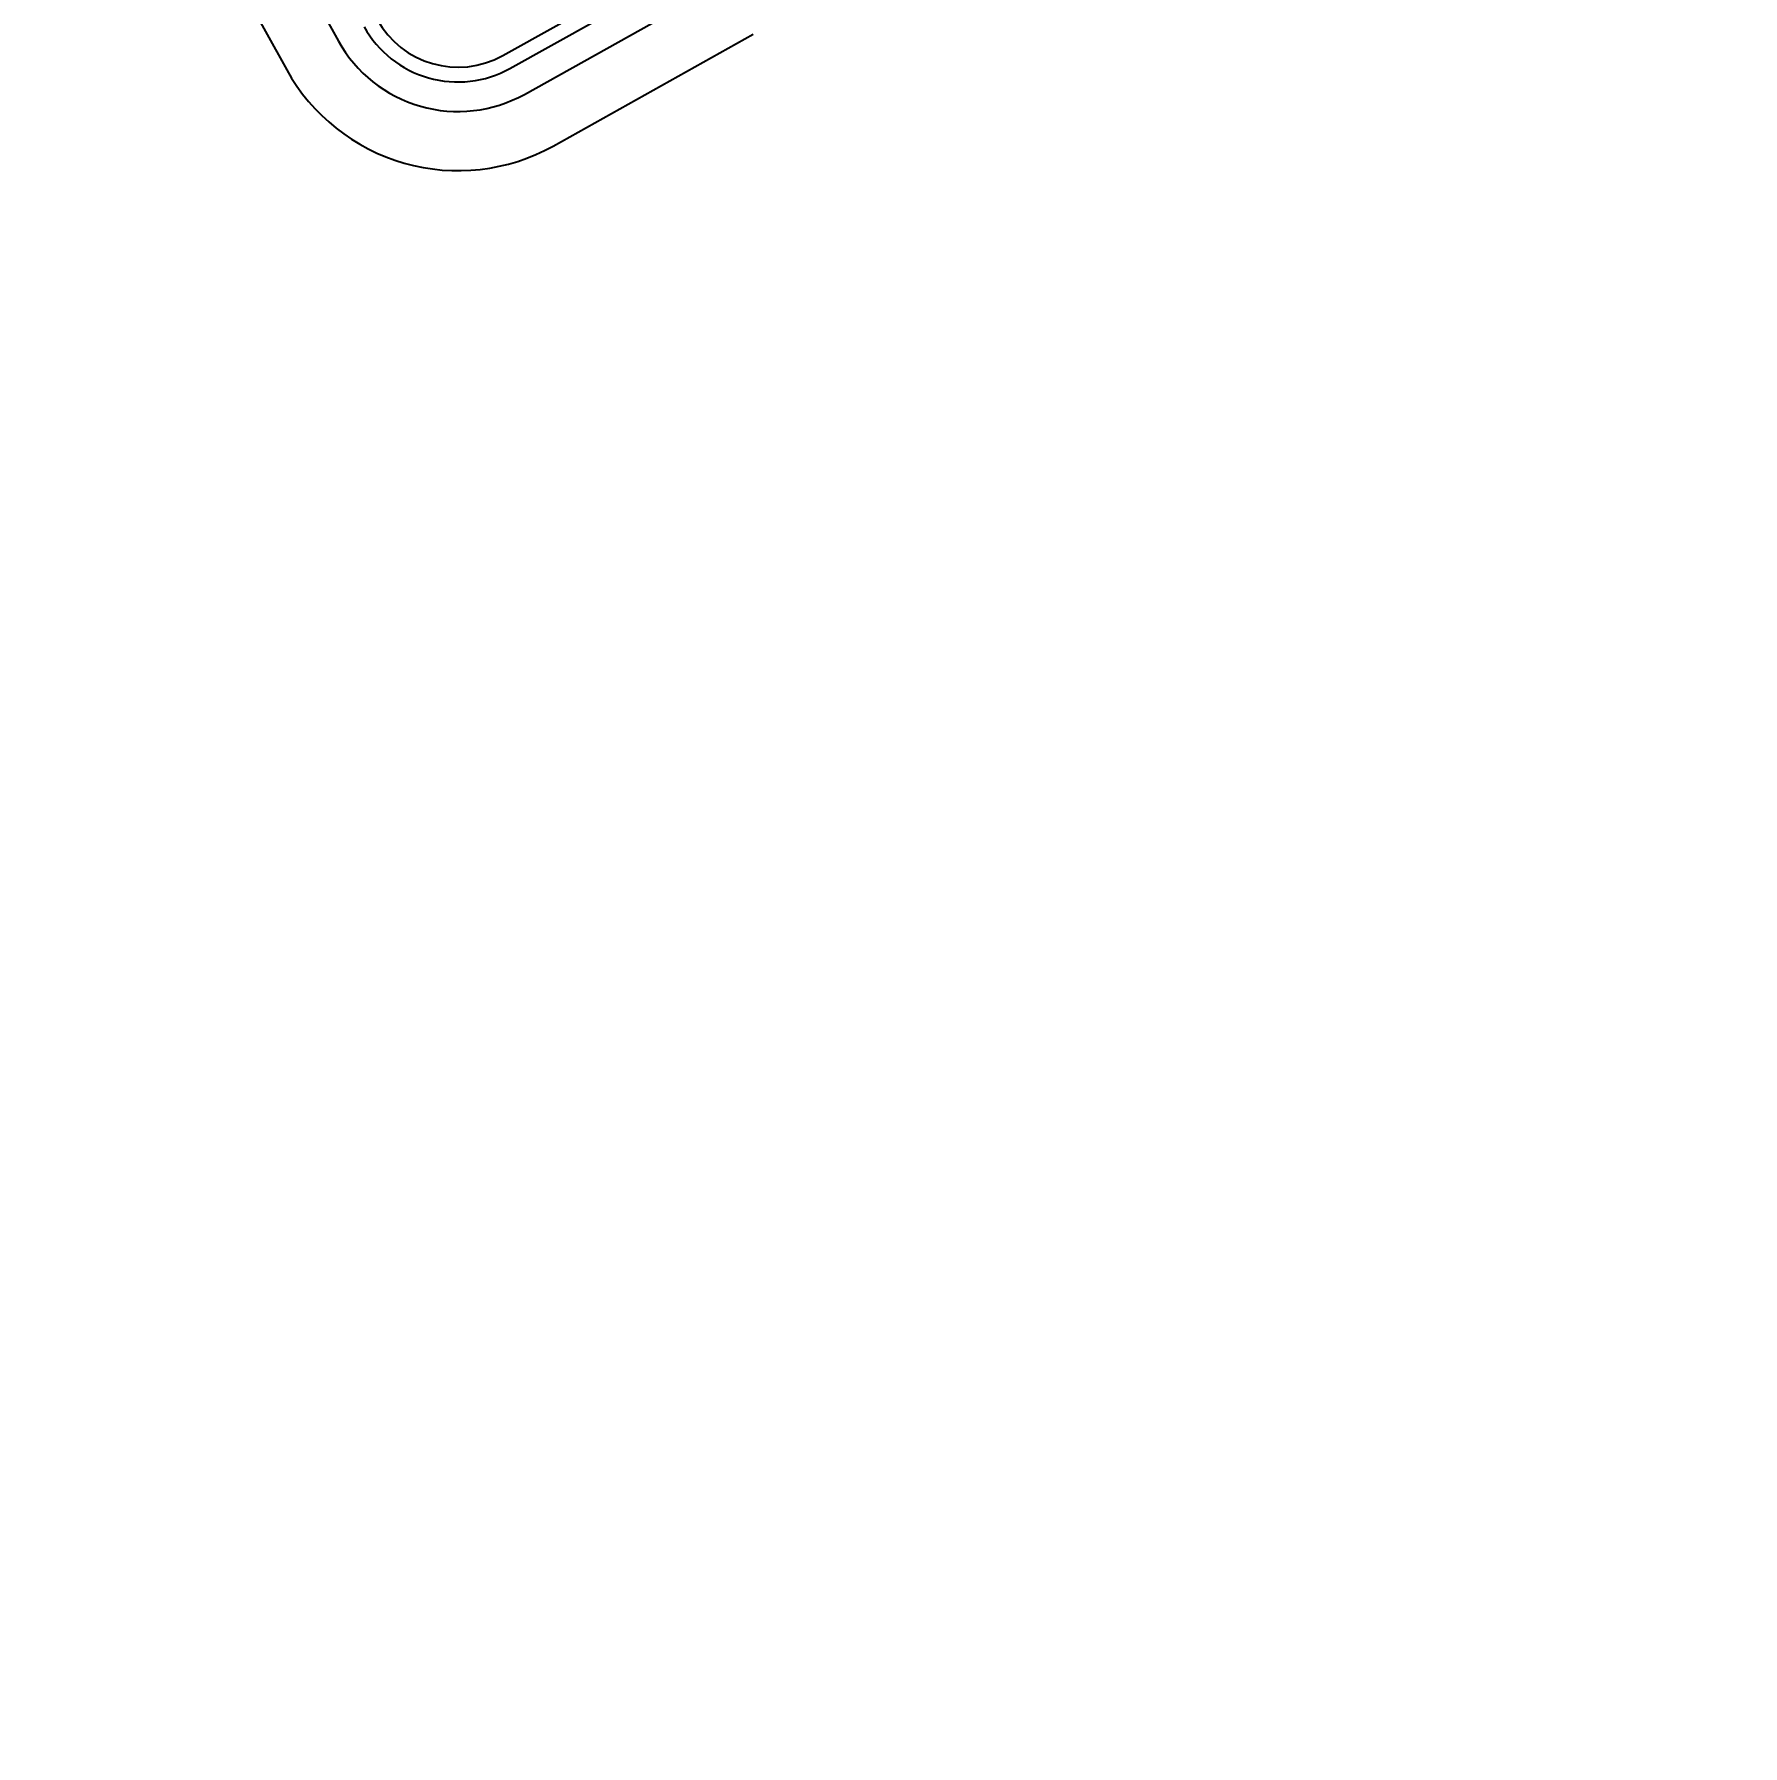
# Model space of a CAD drawing. Header units: millimetres. Extents: x 65 to 375, y -254 to -79.
# Drawn here: x 225.8 to 283.6, y -250.9 to -193 of the extents above; entities that cross this region are included whole.
import ezdxf

# ---------------------------------------------------------------- set-up
doc = ezdxf.new("R2010")
doc.units = ezdxf.units.MM
doc.layers.add('Dimensions', color=7, linetype='Continuous')
doc.layers.add('Edge.Cuts', color=7, linetype='Continuous')
doc.dimstyles.new('ISO-25', dxfattribs={"dimtxt": 2.5, "dimasz": 2.5, "dimexe": 1.25, "dimexo": 0.625, "dimtad": 1, "dimtxsty": 'Standard', "dimcen": 2.5, "dimadec": 0, "dimazin": 0, "dimtfac": 1, "dimtmove": 0, "dimatfit": 3, "dimfxl": 1, "dimarcsym": 0})

# ---------------------------------------------------------------- blocks, each defined once
blk = doc.blocks.new('*D69')
at = {"layer": 'Defpoints', "color": 0}
for p in [(268.504, -165.492), (283.484, -184.245), (250.1, -193.044), (283.212, -250.94)]:
    blk.add_point(p, dxfattribs=at)
at = {"layer": 'Dimensions', "color": 140, "lineweight": -2}
for p, q in [((283.487, -183.599), (283.571, -162.945)), ((249.779, -192.484), (239.526, -174.555))]:
    blk.add_line(p, q, dxfattribs=at)
blk.add_arc((283.212, -250.94), 86.704, 91.47205, 118.05992, dxfattribs=at)
at = {"layer": 'Dimensions', "color": 140}
for points in [[(280.989, -164.694), (280.98, -163.834), (283.566, -164.236)], [(242.218, -174.051), (242.634, -174.804), (240.166, -175.675)]]:
    blk.add_solid(points, dxfattribs=at)
at = {"layer": 'Dimensions', "color": 140, "insert": (260.604, -165.167), "char_height": 2.5816, "attachment_point": 5, "rotation": 14.76598}
blk.add_mtext('30%%d', dxfattribs=at)

msp = doc.modelspace()

# ---------------------------------------------------------------- linework, layer by layer
at = {"layer": 'Edge.Cuts'}
for p, q in [((227.5273, -177.8722), (236.0659, -193.2763)), ((225.7758, -178.8377), (234.3167, -194.2459)), ((241.6261, -193.7672), (248.5434, -189.9045)), ((241.8692, -194.2041), (248.7658, -190.353)), ((242.3555, -195.0779), (249.2105, -191.25)), ((243.3286, -196.8252), (250.0999, -193.0441))]:
    msp.add_line(p, q, dxfattribs=at)
for radius, end in [(3.625, 299.012817), (3.125, 298.999999), (4.625, 299.031899), (6.625, 299.056127)]:
    msp.add_arc((240.111, -191.034), radius, 209.000002, end, dxfattribs=at)

# ---------------------------------------------------------------- dimensions: what is measured, and where the dimension line sits
at = {"layer": 'Dimensions'}
dim = msp.add_angular_dim_3p(base=(268.5044, -165.492), center=(283.2115, -250.9399), p1=(283.4839, -184.2448), p2=(250.0999, -193.0441), dimstyle='ISO-25', override={"dimscale": 1.03266, "dimlunit": 2, "dimclrd": 140, "dimclre": 140, "dimclrt": 140, "dimadec": 3, "dimazin": 2}, dxfattribs=at)
dim.commit()
dim.dimension.update_dxf_attribs({"geometry": '*D69', "text_midpoint": (261.1131, -167.099), "dimtype": 165})

doc.saveas('drawing.dxf')
